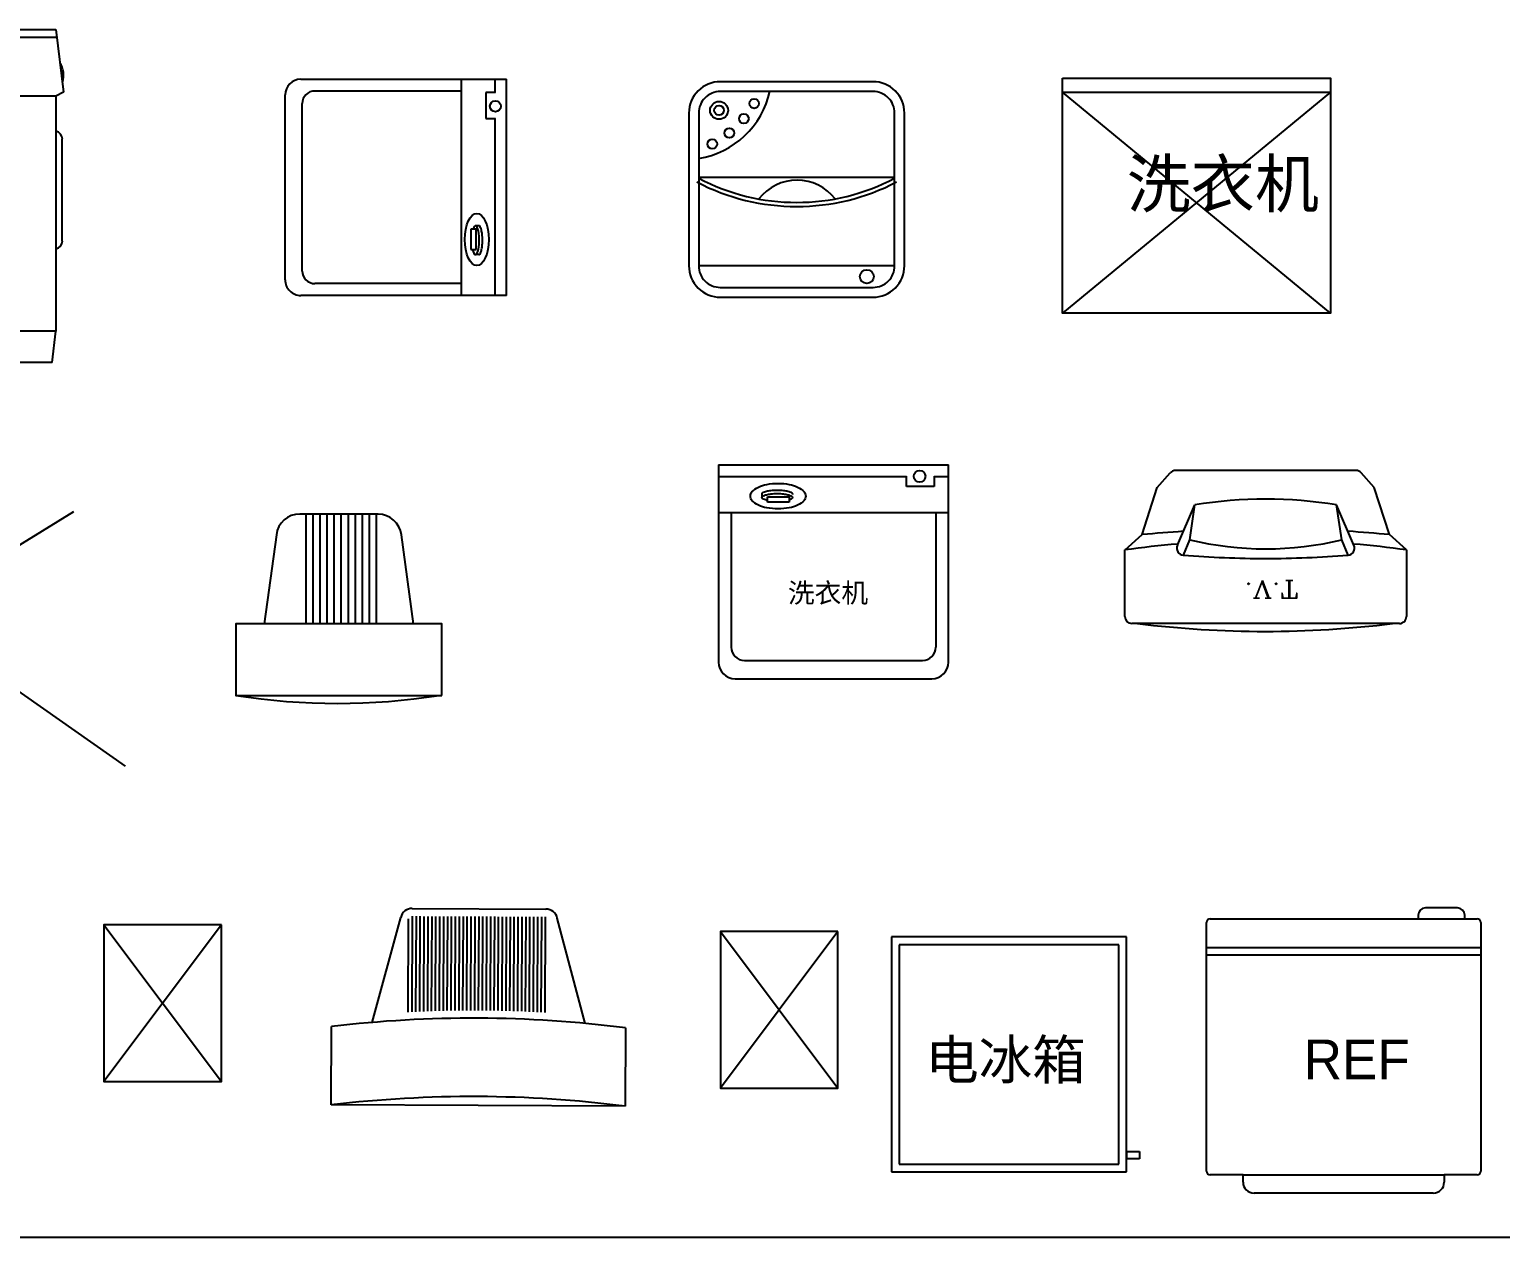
# Model space of a CAD drawing. Extents: x -42728 to 99010, y -18674 to 47645.
# Drawn here: x 44543 to 48297, y 21483 to 24567 of the extents above; entities that cross this region are included whole.
import ezdxf
from ezdxf.enums import TextEntityAlignment as Align

# ---------------------------------------------------------------- set-up
doc = ezdxf.new("R2010")
doc.units = 0
doc.header["$LTSCALE"] = 100
doc.header["$MEASUREMENT"] = 0
doc.linetypes.add('HIDDEN', pattern=[9.525, 6.35, -3.175])
doc.layers.get('0').update_dxf_attribs({"linetype": 'CONTINUOUS'})
for name, color, linetype in [('01', 3, 'CONTINUOUS'), ('A-FURN', 7, 'CONTINUOUS'), ('ELEC', 7, 'CONTINUOUS'), ('JJ', 1, 'CONTINUOUS'), ('WINDOW', 2, 'CONTINUOUS'), ('填充', 8, 'CONTINUOUS'), ('家具', 223, 'CONTINUOUS'), ('家具-7', 3, 'CONTINUOUS'), ('家具-8', 8, 'CONTINUOUS'), ('文字', 9, 'CONTINUOUS'), ('标注', 252, 'CONTINUOUS'), ('浅', 4, 'CONTINUOUS'), ('深', 5, 'CONTINUOUS')]:
    doc.layers.add(name, color=color, linetype=linetype)
doc.styles.add('COMPLEX', font='COMPLEX')
doc.styles.add('RUBONU', font='CN1', dxfattribs={"bigfont": 'RUBONU.SHX'})
doc.styles.get("Standard").update_dxf_attribs({"font": 'ISOCP'})
doc.styles.add('宋体', font='')
doc.styles.get('宋体').set_extended_font_data('SimSun')

# ---------------------------------------------------------------- blocks, each defined once
blk = doc.blocks.new('A$C600B161A')
at = {"layer": '浅'}
for p, q in [((552, 564.7), (0, 564.7)), ((0, 40), (0, 564.7)), ((552, 564.7), (552, 40)), ((512, 0), (40, 0))]:
    blk.add_line(p, q, dxfattribs=at)
for centre, start, end in [((40, 40), 180, 270), ((512, 40), 270, 0)]:
    blk.add_arc(centre, 40, start, end, dxfattribs=at)
blk.add_ellipse((409.2, 489.1), major_axis=(-66.5, 0), ratio=0.460679, dxfattribs=at)
blk.add_ellipse((411.2, 485.8), major_axis=(-36.7, 0), ratio=0.264364, start_param=2.261529, end_param=6.968526, dxfattribs=at)
at = {"layer": '深'}
for p, q in [((34.1, 536), (0, 536)), ((34.1, 536.7), (34.1, 512.2)), ((100.6, 512.2), (100.6, 536.7)), ((552, 536), (100.6, 536)), ((34.1, 512.2), (100.6, 512.2)), ((374.4, 495.9), (374.5, 485.8)), ((447.8, 494.2), (447.8, 485.8)), ((382.8, 487.6), (382.8, 474.3)), ((434.5, 487.6), (382.8, 487.6)), ((382.8, 474.3), (434.5, 474.3)), ((434.5, 474.3), (434.5, 487.6)), ((0, 448.9), (552, 448.9)), ((30.2, 449.3), (30.2, 75.9)), ((521.8, 449.3), (521.8, 75.9)), ((489.8, 43.9), (62.2, 43.9))]:
    blk.add_line(p, q, dxfattribs=at)
blk.add_circle((69.1, 536.7), 14, dxfattribs=at)
for centre, radius, start, end in [((393.5, 468.9), 33.1, 104.4631, 125.2882), ((377.7, 485.8), 3.23, 121.9106, 180), ((404.1, 427.8), 75.5, 96.0983, 104.4631), ((411.2, 361.7), 142, 90, 96.0983), ((411.2, 361.7), 142, 83.9017, 90), ((418.2, 427.8), 75.5, 75.5369, 83.9017), ((428.8, 468.9), 33.1, 58.0894, 75.5369), ((444.6, 494.2), 3.23, 0, 58.0894), ((62.2, 75.9), 32, 180, 270), ((489.8, 75.9), 32, 270, 0)]:
    blk.add_arc(centre, radius, start, end, dxfattribs=at)
blk = doc.blocks.new('A$C3F590C0F')
at = {"layer": '家具'}
for p, q in [((0, 564), (684, 564)), ((684, 0), (0, 564)), ((684, 564), (0, 0))]:
    blk.add_line(p, q, dxfattribs=at)
blk.add_lwpolyline([(0, 600), (684, 600), (684, 0), (0, 0)], close=True, dxfattribs=at)
at = {"layer": '文字', "insert": (163.5, 390.1), "char_height": 120, "width": 766.617, "attachment_point": 1}
blk.add_mtext('\\fISOCP|b0|i0|c134|p2;洗衣机', dxfattribs=at)
blk = doc.blocks.new('A$C13900AE3')
at = {"layer": '标注'}
for p, q in [((0, 546.2), (0, 42.5)), ((0, 546.2), (586.5, 546.2)), ((586.5, 42.5), (586.5, 546.2)), ((0, 515.8), (479.6, 515.8)), ((479.6, 490.5), (479.6, 516.5)), ((550.3, 490.5), (479.6, 490.5)), ((550.3, 516.5), (550.3, 490.5)), ((550.3, 515.8), (586.5, 515.8)), ((110.7, 471.4), (110.7, 462.5)), ((124.8, 464.4), (179.8, 464.4)), ((124.8, 450.2), (124.8, 464.4)), ((179.8, 464.4), (179.8, 450.2)), ((586.5, 423.3), (0, 423.3)), ((32.1, 423.6), (32.1, 80.6)), ((179.8, 450.2), (124.8, 450.2)), ((554.4, 423.6), (554.4, 80.6)), ((66.1, 46.6), (520.4, 46.6)), ((42.5, 0), (544, 0))]:
    blk.add_line(p, q, dxfattribs=at)
blk.add_lwpolyline([(222.4, 466, -0.185158), (218.3, 455.1, -0.102042), (201.7, 442.9, -0.060862), (180.4, 436.1, -0.047173), (151.8, 433.4, -0.047173), (123.1, 436.1, -0.060862), (101.8, 442.9, -0.102042), (85.2, 455.1, -0.185158), (81.1, 466, -0.185158), (85.2, 476.8, -0.102042), (101.8, 489, -0.060862), (123.1, 495.8, -0.047173), (151.8, 498.5, -0.047173), (180.4, 495.8, -0.060862), (201.7, 489, -0.102042), (218.3, 476.8, -0.185158)], format="xyb", close=True, dxfattribs=at)
for points in [[(110.7, 471.4, -0.259034), (112.3, 474.3, -0.076276), (122.1, 478.5, -0.036515), (133.6, 480.6, -0.026615), (149.6, 481.5, -0.026615), (165.7, 480.6, -0.036515), (177.2, 478.5, -0.076276), (187, 474.3, -0.259034), (188.6, 471.4, -0.078462), (188.4, 470.4, -0.056762)], [(110.7, 462.5, -0.259034), (112.3, 465.4, -0.076276), (122.1, 469.6, -0.036515), (133.6, 471.7, -0.026615), (149.6, 472.5, -0.026615), (165.7, 471.7, -0.036515), (177.2, 469.6, -0.076276), (187, 465.4, -0.259034), (188.6, 462.5, -0.259034), (187, 459.6, -0.056762), (179.8, 456.2, -0.036515)], [(124.8, 454.7, -0.008736), (122.1, 455.4, -0.076276), (112.3, 459.6, -0.259034), (110.7, 462.5, -0.259034)]]:
    blk.add_lwpolyline(points, format="xyb", dxfattribs=at)
blk.add_circle((513.1, 516.5), 14.9, dxfattribs=at)
for centre, radius, start, end in [((66.1, 80.6), 34, 180, 270), ((520.4, 80.6), 34, 270, 0), ((42.5, 42.5), 42.5, 180, 270), ((544, 42.5), 42.5, 270, 0)]:
    blk.add_arc(centre, radius, start, end, dxfattribs=at)
at = {"layer": '标注', "insert": (177, 244), "char_height": 50, "width": 230.225, "attachment_point": 1}
blk.add_mtext('{\\f宋体|b0|i0|c134|p2;洗衣机}', dxfattribs=at)
blk = doc.blocks.new('A$C094F6C82')
at = {"layer": '家具'}
blk.add_line((525, 80), (25, 80), dxfattribs=at)
for points in [[(470, 550), (80, 550, 0.414214), (0, 470), (0, 80, 0.414214), (80, 0), (470, 0, 0.414214), (550, 80), (550, 470, 0.414214)], [(470, 525), (80, 525, 0.414214), (25, 470), (25, 80, 0.414214), (80, 25), (470, 25, 0.414214), (525, 80), (525, 470, 0.414214)]]:
    blk.add_lwpolyline(points, format="xyb", close=True, dxfattribs=at)
blk.add_arc((-9.4, 572.7), 221.2, 278.79, 347.767, dxfattribs=at)
at = {"layer": '家具-7'}
blk.add_line((524.2, 305.1), (26.2, 305.1), dxfattribs=at)
for centre, radius in [((77, 476.8), 22.8), ((77, 476.8), 12.3), ((166.5, 494.3), 12.3), ((140.2, 455.8), 12.3), ((103.3, 419), 12.3), ((59.5, 390.9), 12.3), ((454.1, 52.7), 17.5)]:
    blk.add_circle(centre, radius, dxfattribs=at)
for centre, radius, start, end in [((275, 779.7), 537.8, 242.2986, 297.7014), ((275, 779.7), 548.3, 242.2986, 297.7014), ((276.1, 176.1), 122.6, 37.4756, 142.5244)]:
    blk.add_arc(centre, radius, start, end, dxfattribs=at)
blk = doc.blocks.new('A$C2897735F')
at = {"layer": '家具', "xscale": -1, "rotation": 180}
blk.add_blockref('A$C094F6C82', (0, 550), dxfattribs=at)
blk = doc.blocks.new('A$C1D0C7C4B')
at = {"layer": '填充', "ltscale": 300, "xscale": -1, "rotation": 270}
blk.add_blockref('A$C2897735F', (0, 0), dxfattribs=at)
blk = doc.blocks.new('A$C674A395A')
at = {"layer": '填充', "rotation": 90}
blk.add_blockref('A$C1D0C7C4B', (550, 0), dxfattribs=at)
blk = doc.blocks.new('A$C1EFF12D2')
at = {"layer": '家具-8', "color": 251, "rotation": 180}
blk.add_blockref('A$C674A395A', (550, 550), dxfattribs=at)
blk = doc.blocks.new('FURN6')
at = {"layer": 'A-FURN'}
for p, q in [((170, 0), (170, 279.9)), ((188, 0), (188, 279.9)), ((206, 0), (206, 279.9)), ((224, 0), (224, 279.9)), ((242, 0), (242, 279.9)), ((260, 0), (260, 279.9)), ((278, 0), (278, 279.9)), ((296, 0), (296, 279.9)), ((314, 0), (314, 279.9)), ((332, 0.1), (332, 280)), ((350, 0), (350, 279.9))]:
    blk.add_line(p, q, dxfattribs=at)
for points in [[(353.8, 280), (154, 280, 0.38179), (94.4, 226.7), (63.2, 0)], [(444.6, 0), (413.4, 226.7, 0.367637), (353.8, 280, 0.072448)]]:
    blk.add_lwpolyline(points, format="xyb", dxfattribs=at)
blk.add_lwpolyline([(516.7, -183.2), (516.7, 0), (-8.9, 0), (-8.9, -183.2), (516.7, -183.2)], dxfattribs=at)
blk.add_arc((250.4, 1472), 1675.3, 261.0976, 278.9024, dxfattribs=at)
blk = doc.blocks.new('DSJ')
at = {"color": 2}
for p, q in [((-217.9, 105), (-44.6, 208.9)), ((-67.9, 195), (-67.9, -198.8)), ((-127.9, 159), (-127.9, -162.9)), ((-97.9, 177), (-97.9, -180.9)), ((-187.9, 123), (-187.9, -126.9)), ((-157.9, 141), (-157.9, -144.9)), ((-217.9, 105), (-217.9, -108.9)), ((-217.9, -108.9), (-44.6, -212.8))]:
    blk.add_line(p, q, dxfattribs=at)
blk.add_lwpolyline([(174.5, -287.2), (174.5, 283.3), (-44.6, 283.3), (-44.6, -287.2)], close=True, dxfattribs=at)
blk.add_lwpolyline([(422.7, 260.3), (0, 0), (555, -388.3)], dxfattribs=at)
blk.add_arc((-358, -1.9), 579.8, 336.7131, 23.2869, dxfattribs=at)
blk = doc.blocks.new('A$C68285001')
blk.add_blockref('DSJ', (217.9, 388.3))
blk = doc.blocks.new('A$C11DF06ED')
for p, q in [((82.8, 346.9), (115.9, 384.4)), ((590, 390.5), (129.4, 390.5)), ((636.6, 346.9), (603.5, 384.4)), ((44.3, 226.8), (82.8, 346.9)), ((675.1, 226.8), (636.6, 346.9)), ((134, 199.7), (178.4, 302.8)), ((165.6, 213.8), (179, 302.8)), ((553.8, 213.8), (540.3, 302.8)), ((584.8, 199.7), (540.3, 302.8)), ((0.6, 187.9), (44.3, 226.8)), ((718.7, 187.9), (675.1, 226.8)), ((0, 18), (0, 187.9)), ((149.7, 174.6), (165.6, 213.8)), ((569.7, 174.6), (553.8, 213.8)), ((718.7, 187.9), (718.7, 18)), ((700.7, 0), (18, 0))]:
    blk.add_line(p, q)
for centre, radius, start, end in [((129.4, 372.5), 18, 90, 138.5168), ((590, 372.5), 18, 41.4832, 90), ((359.4, -800.8), 1118.3, 80.6875, 99.3125), ((359.7, -3040.7), 3282.7, 93.6741, 95.513), ((359.7, -3040.7), 3282.7, 84.487, 86.3374), ((359.4, -2457.5), 2669.7, 94.8147, 97.7368), ((150.5, 192.5), 18, 156.6934, 265.3687), ((359.7, 1012.9), 822.4, 256.3471, 283.6529), ((568.2, 192.5), 18, 274.6313, 23.3066), ((359.4, -2457.5), 2669.7, 82.2646, 85.1867), ((360.9, 2789.5), 2623.5, 265.3687, 269.9668), ((357.9, 2789.5), 2623.5, 270.0332, 274.6313), ((18, 18), 18, 180.0003, 270), ((700.7, 18), 18, 270, 0.0008), ((357.9, 2603.3), 2623.5, 262.8769, 277.1231)]:
    blk.add_arc(centre, radius, start, end)
at = {"style": 'COMPLEX', "width": 1.227223}
blk.add_text('T.V.', height=45.39, rotation=180, dxfattribs=at).set_placement((443.8, 110), (305.8, 110), align=Align.FIT)
blk = doc.blocks.new('电冰箱')
at = {"layer": '01'}
for p, q in [((-799.9, 238.6), (-799.9, -361.4)), ((-199.9, 238.6), (-799.9, 238.6)), ((-199.9, -361.4), (-199.9, 238.6)), ((-779.9, 218.6), (-779.9, -341.4)), ((-219.9, 218.6), (-779.9, 218.6)), ((-219.9, -341.4), (-219.9, 218.6)), ((-199.1, -327.9), (-199.1, -309.1)), ((-199.1, -309.1), (-167, -309.1)), ((-167, -327.9), (-199.1, -327.9)), ((-167, -309.1), (-167, -327.9)), ((-799.9, -361.4), (-199.9, -361.4)), ((-779.9, -341.4), (-219.9, -341.4))]:
    blk.add_line(p, q, dxfattribs=at)
at = {"layer": '01', "style": '宋体'}
blk.add_text('电冰箱', height=100, dxfattribs=at).set_placement((-713.6, -124.9))
blk = doc.blocks.new('滚筒洗衣机侧面')
at = {"color": 4}
for p, q in [((0, 0), (0, 850)), ((0, 850), (540, 850)), ((0, 830), (542.5, 830)), ((540, 850), (560, 690)), ((560, 690), (540, 680)), ((540, 680), (540, 80)), ((556.6, 310), (556.6, 570)), ((531.1, 0), (540, 80)), ((531.1, 0), (0, 0))]:
    blk.add_line(p, q, dxfattribs=at)
at = {"color": 9, "linetype": 'HIDDEN'}
for p, q in [((540, 680), (0, 680)), ((540, 80), (0, 80))]:
    blk.add_line(p, q, dxfattribs=at)
at = {"color": 4}
for centre, radius, start, end in [((501.6, 733.5), 58.3, 341.5024, 32.7476), ((536.1, 569.8), 20.6, 0.5063, 78.9596), ((536.1, 310.2), 20.6, 281.0404, 359.4937)]:
    blk.add_arc(centre, radius, start, end, dxfattribs=at)

msp = doc.modelspace()

# ---------------------------------------------------------------- linework, layer by layer
msp.add_line((52836.50428, 21483.3161), (39780.41405, 21483.3161))
at = {"layer": '01'}
for p, q in [((45033.24878, 22281.83116), (44733.24878, 21881.83116)), ((44733.24878, 22281.83116), (45033.24878, 21881.83116)), ((45417.59965, 22032.39944), (45490.75752, 22300.26302)), ((45960.96167, 22029.98759), (45890.18459, 22298.49006)), ((46606.39713, 22264.40584), (46306.39713, 21864.40584)), ((46306.39713, 22264.40584), (46606.39713, 21864.40584)), ((45313.34803, 21821.91422), (45314.23577, 22021.91225)), ((46064.22838, 22018.58322), (46063.34064, 21818.58519)), ((46063.34064, 21818.58519), (45313.34803, 21821.91422))]:
    msp.add_line(p, q, dxfattribs=at)
for points in [[(45033.24878, 22281.83116), (44733.24878, 22281.83116), (44733.24878, 21881.83116), (45033.24878, 21881.83116)], [(46606.39713, 22264.40584), (46306.39713, 22264.40584), (46306.39713, 21864.40584), (46606.39713, 21864.40584)]]:
    msp.add_lwpolyline(points, close=True, dxfattribs=at)
at = {"layer": 'JJ', "color": 8}
for p, q in [((45519.40381, 22059.31428), (45520.48709, 22303.36524)), ((45520.08746, 22323.36721), (45861.06091, 22321.85371)), ((45529.40608, 22059.80473), (45530.48699, 22303.32085)), ((45539.40821, 22060.26267), (45540.48689, 22303.27646)), ((45549.4102, 22060.68813), (45550.48679, 22303.23208)), ((45559.41204, 22061.08112), (45560.48669, 22303.18769)), ((45569.41374, 22061.44166), (45570.48659, 22303.1433)), ((45579.4153, 22061.76976), (45580.4865, 22303.09892)), ((45589.41671, 22062.06543), (45590.4864, 22303.05453)), ((45599.41797, 22062.32868), (45600.4863, 22303.01014)), ((45609.4191, 22062.55952), (45610.4862, 22302.96575)), ((45619.42008, 22062.75796), (45620.4861, 22302.92137)), ((45629.42091, 22062.92401), (45630.486, 22302.87698)), ((45639.4216, 22063.05767), (45640.48591, 22302.83259)), ((45649.42215, 22063.15895), (45650.48581, 22302.78821)), ((45659.42256, 22063.22786), (45660.48571, 22302.74382)), ((45669.42282, 22063.26439), (45670.48561, 22302.69943)), ((45679.42293, 22063.26856), (45680.48551, 22302.65504)), ((45689.42291, 22063.24036), (45690.48541, 22302.61066)), ((45699.42274, 22063.17978), (45700.48531, 22302.56627)), ((45709.42242, 22063.08685), (45710.48522, 22302.52188)), ((45719.42197, 22062.96154), (45720.48512, 22302.4775)), ((45729.42136, 22062.80386), (45730.48502, 22302.43311)), ((45739.42062, 22062.6138), (45740.48492, 22302.38872)), ((45749.41973, 22062.39136), (45750.48482, 22302.34433)), ((45759.4187, 22062.13654), (45760.48472, 22302.29995)), ((45769.41752, 22061.84932), (45770.48462, 22302.25556)), ((45779.4162, 22061.52971), (45780.48453, 22302.21117)), ((45789.41474, 22061.17768), (45790.48443, 22302.16679)), ((45799.41313, 22060.79324), (45800.48433, 22302.1224)), ((45809.41138, 22060.37637), (45810.48423, 22302.07801)), ((45819.40948, 22059.92706), (45820.48413, 22302.03363)), ((45829.40744, 22059.44529), (45830.48403, 22301.98924)), ((45839.40526, 22058.93106), (45840.48393, 22301.94485)), ((45849.40293, 22058.38434), (45850.48384, 22301.90046)), ((45859.40046, 22057.80512), (45860.48374, 22301.85608)), ((45509.40139, 22058.79133), (45510.4565, 22296.49669)), ((48246.97241, 22222.81558), (47546.97267, 22222.81558)), ((48246.97241, 22204.14892), (47546.97267, 22204.14892)), ((47640.30597, 21643.36563), (48153.63911, 21643.36563))]:
    msp.add_line(p, q, dxfattribs=at)
at = {"layer": 'JJ', "color": 3}
for p, q in [((48087.10749, 22306.03206), (48087.10749, 22296.69873)), ((48187.51094, 22324.69872), (48105.77415, 22324.69872)), ((48206.1776, 22296.69873), (48206.1776, 22306.03206)), ((47546.97267, 21652.69896), (47546.97267, 22287.3654)), ((47556.306, 22296.69873), (48237.63908, 22296.69873)), ((48246.97241, 22287.3654), (48246.97241, 21652.69896)), ((47640.30597, 21643.36563), (47556.306, 21643.36563)), ((47640.30597, 21624.69897), (47640.30597, 21643.36563)), ((48153.63911, 21643.36563), (48153.63911, 21624.69897)), ((48237.63908, 21643.36563), (48153.63911, 21643.36563)), ((48125.63912, 21596.69898), (47668.30596, 21596.69898))]:
    msp.add_line(p, q, dxfattribs=at)
at = {"layer": 'JJ', "color": 8}
for centre, radius, start, end in [((45519.9543, 22293.3675), 30, 89.74567991, 166.71173009), ((45860.92775, 22291.85401), 30, 12.77962972, 89.74567991), ((45675.70958, 18973.78382), 3069.48697, 82.72830925, 96.76305056), ((45674.82183, 18773.78579), 3069.48697, 82.72830925, 96.76305056)]:
    msp.add_arc(centre, radius, start, end, dxfattribs=at)
at = {"layer": 'JJ', "color": 3}
for centre, radius, start, end in [((48105.77415, 22306.03206), 18.66666, 90, 180), ((48187.51094, 22306.03206), 18.66666, 0, 90), ((47556.306, 22287.3654), 9.33333, 90, 180), ((48237.63908, 22287.3654), 9.33333, 0, 90), ((47556.306, 21652.69896), 9.33333, 180, 270), ((48237.63908, 21652.69896), 9.33333, 270, 0), ((47668.30596, 21624.69897), 27.99999, 180, 270), ((48125.63912, 21624.69897), 27.99999, 270, 0)]:
    msp.add_arc(centre, radius, start, end, dxfattribs=at)

# ---------------------------------------------------------------- block references
for name, p in [('A$C3F590C0F', (47179.75359, 23842.9003)), ('A$C1EFF12D2', (46226.08972, 23883.55432)), ('A$C13900AE3', (46301.76806, 22909.83773)), ('A$C11DF06ED', (47338.61626, 23050.68219)), ('FURN6', (45078.92402, 23050.15268))]:
    msp.add_blockref(name, p)
at = {"rotation": 270}
msp.add_blockref('A$C600B161A', (45195.59954, 24440.00944), dxfattribs=at)
at = {"layer": '01'}
msp.add_blockref('电冰箱', (47542.90047, 22012.14147), dxfattribs=at)
at = {"layer": 'ELEC', "color": 4}
msp.add_blockref('滚筒洗衣机侧面', (44070.39873, 23716.98833), dxfattribs=at)
at = {"layer": 'WINDOW', "color": 3}
msp.add_blockref('A$C68285001', (44014.67011, 22686.78764), dxfattribs=at)

# ---------------------------------------------------------------- texts
at = {"layer": 'JJ', "color": 8, "style": 'RUBONU'}
msp.add_text('REF', height=101.272179, dxfattribs=at).set_placement((47795.1272, 21887.57346))

doc.saveas('drawing.dxf')
